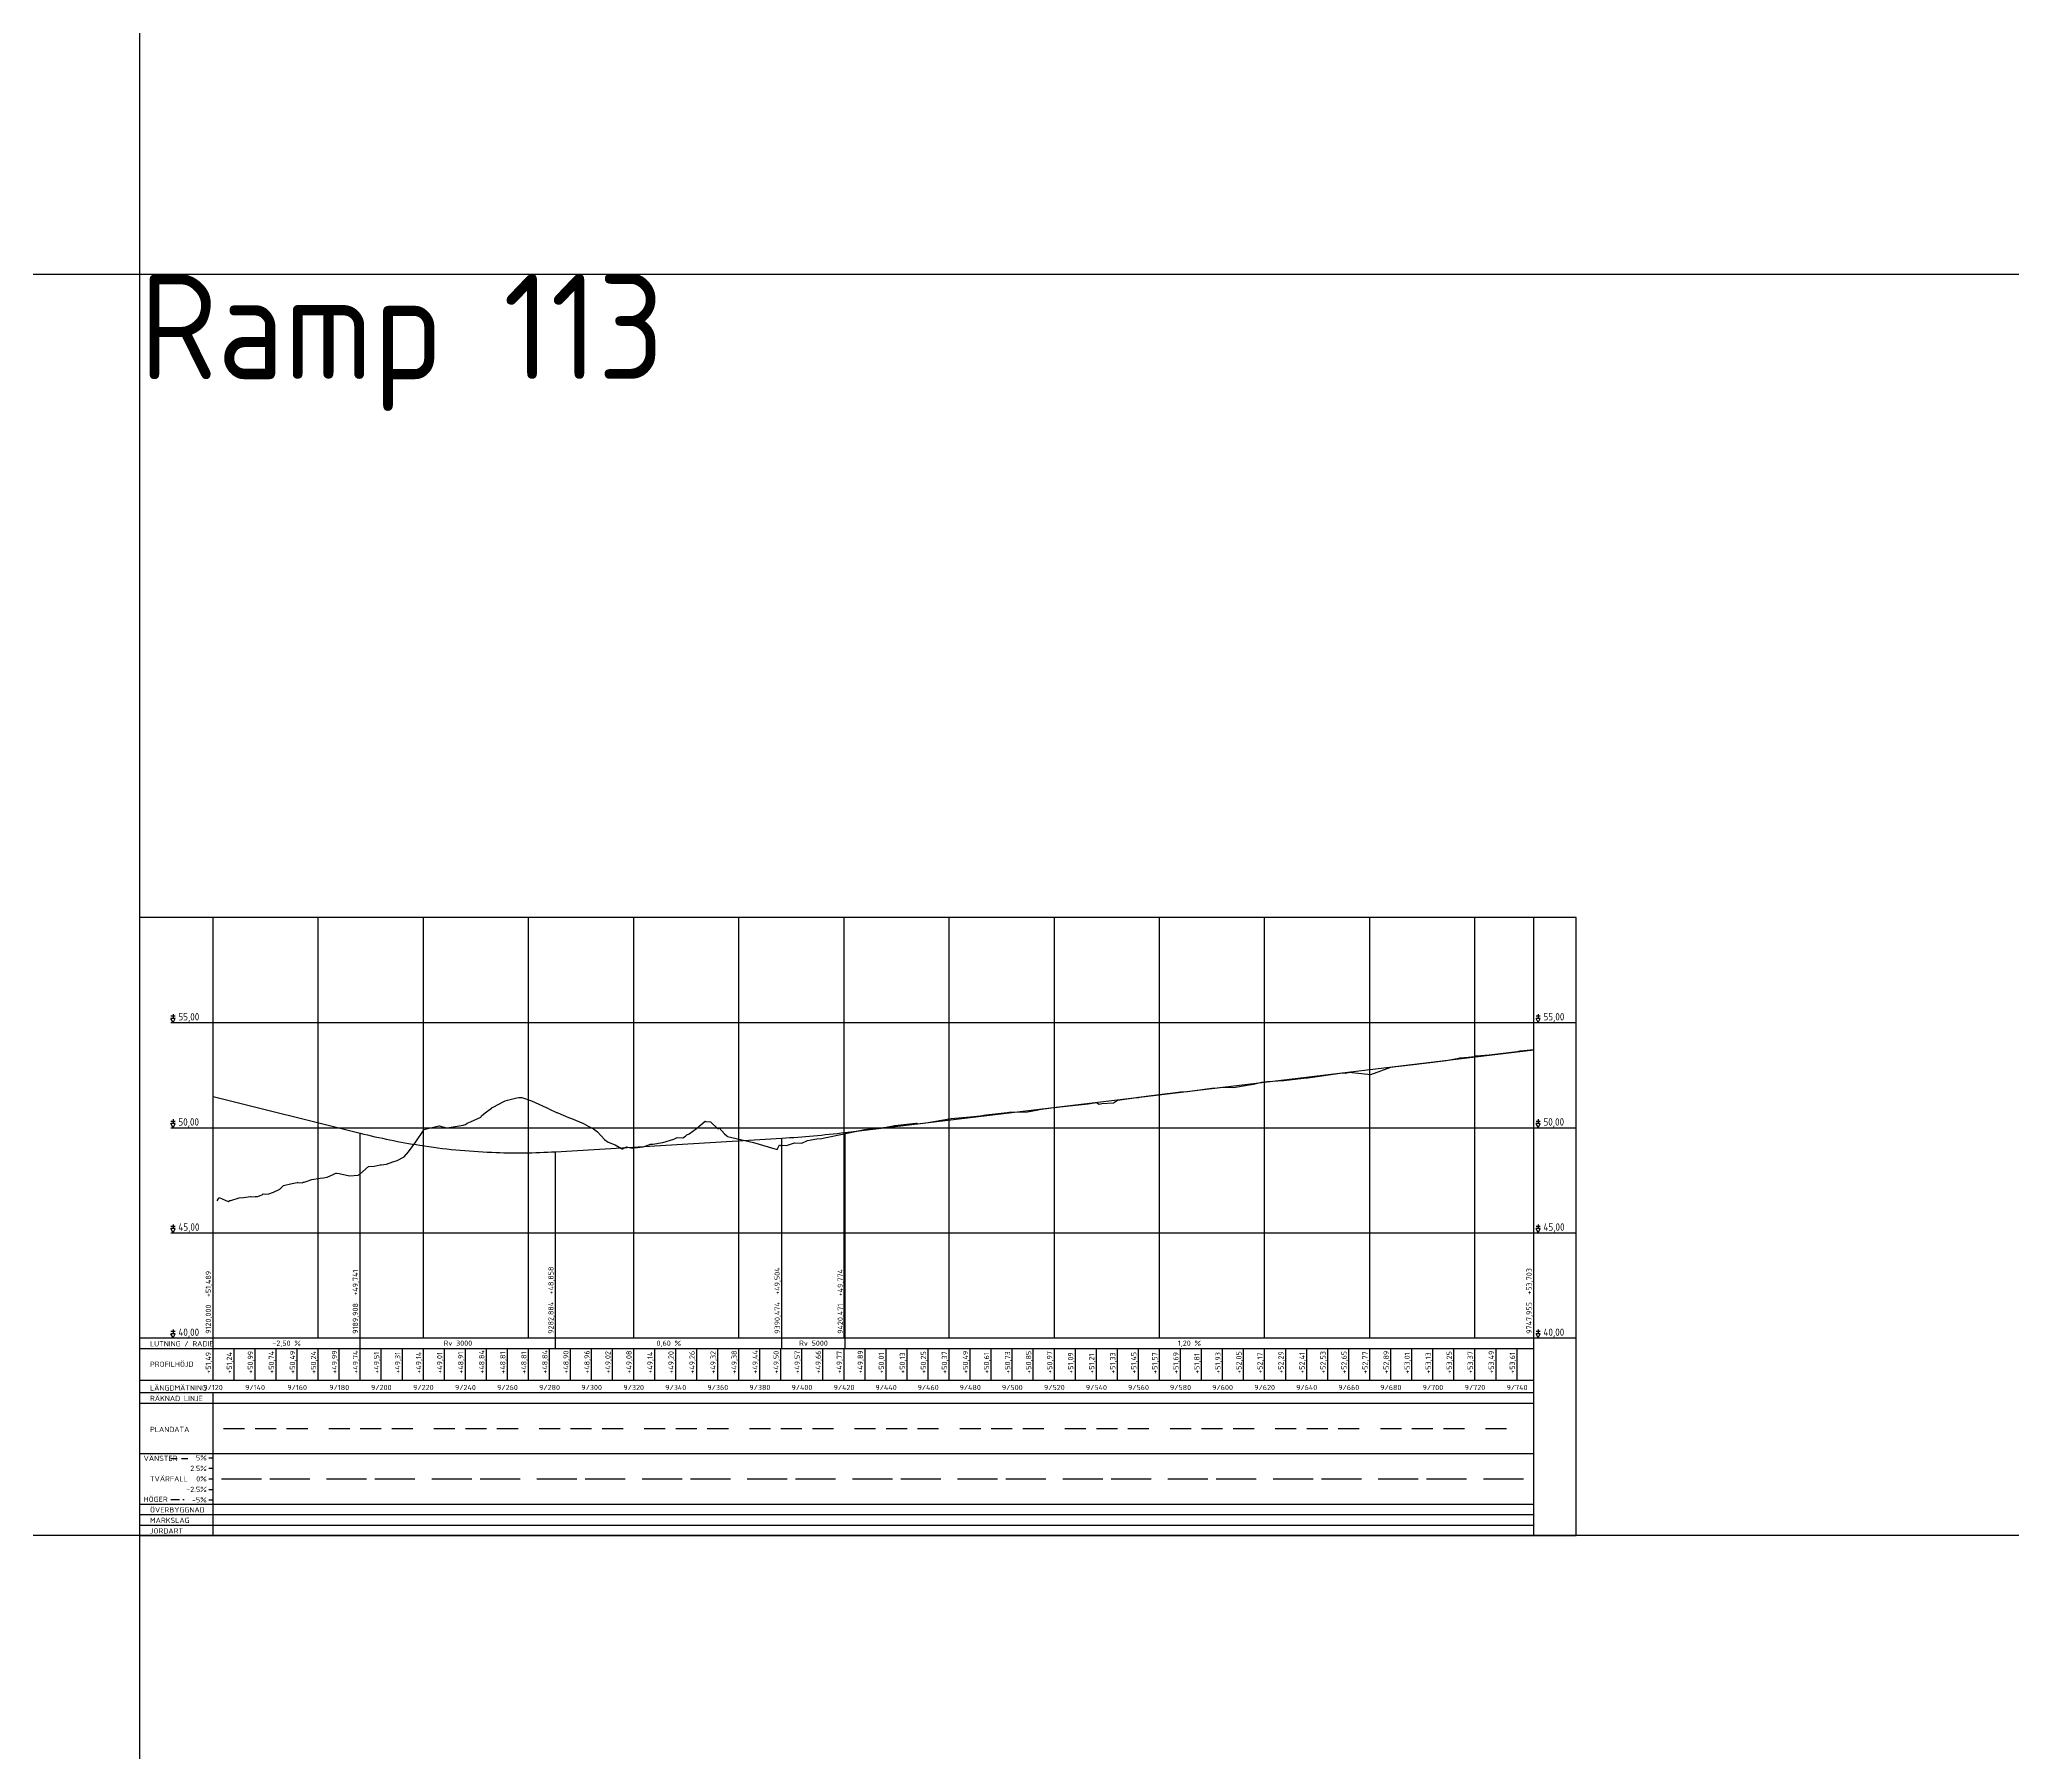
# Model space of a CAD drawing. Header units: metres. Extents: x 166122 to 177816, y 6220705 to 6231023.
# Drawn here: x 173250 to 174188, y 6225761 to 6226576 of the extents above; entities that cross this region are included whole.
import ezdxf
from ezdxf.enums import TextEntityAlignment as Align

# ---------------------------------------------------------------- set-up
doc = ezdxf.new("R2010")
doc.units = ezdxf.units.M
for name, pattern in [('CENTRUMLINJE', [27, 20, -3, 1, -3]), ('DIVIDE', [10, 4, -2, 0, -2, 0, -2]), ('STRECKAD_3', [5, 3, -2])]:
    doc.linetypes.add(name, pattern=pattern)
doc.layers.get('Defpoints').update_dxf_attribs({"color": 5})
for name, color, linetype in [('M-362B', 4, 'Continuous'), ('M-364', 6, 'Continuous'), ('M-368-T', 1, 'Continuous'), ('M-368A', 7, 'Continuous'), ('M-368B', 251, 'Continuous'), ('M-368C', 7, 'CENTRUMLINJE')]:
    doc.layers.add(name, color=color, linetype=linetype)
doc.styles.add('ISO-Anno-50', font='iso.shx', dxfattribs={"height": 5})
doc.styles.add('P_ISO_25', font='iso.shx', dxfattribs={"height": 4})
doc.styles.add('P_ISO_35', font='ISO', dxfattribs={"height": 3.5})

msp = doc.modelspace()

# ---------------------------------------------------------------- linework, layer by layer
at = {"layer": 'Defpoints'}
msp.add_line((173297.07, 6230512.88), (173297.07, 6220705.08), dxfattribs=at)
msp.add_lwpolyline([(170892, 6226464.15), (177002, 6226464.15), (177002, 6225864.15), (170892, 6225864.15)], close=True, dxfattribs=at)
at = {"layer": 'M-362B', "flags": 128}
msp.add_lwpolyline([(173334.03, 6226023.36), (173334.07, 6226023.43), (173334.08, 6226023.44), (173334.8, 6226024.62), (173334.96, 6226024.88), (173339.21, 6226023.04), (173340.08, 6226023.47), (173340.48, 6226023.59), (173344.54, 6226024.83), (173346.58, 6226025.02), (173349.83, 6226025.45), (173350.33, 6226025.33), (173352.07, 6226025.39), (173353.19, 6226025.42), (173355.4, 6226026.21), (173355.97, 6226026.77), (173357.18, 6226026.61), (173358.56, 6226026.72), (173360.89, 6226027.57), (173363.83, 6226028.87), (173365.47, 6226030.56), (173365.49, 6226030.61), (173366.26, 6226030.79), (173368.97, 6226031.49), (173369.08, 6226031.46), (173369.69, 6226031.69), (173372.07, 6226032.03), (173372.58, 6226032.1), (173374.62, 6226031.96), (173374.88, 6226032.32), (173375.35, 6226032.23), (173376.36, 6226032.57), (173378.96, 6226033.53), (173383.04, 6226034.1), (173384.59, 6226034.26), (173386.26, 6226034.56), (173389.42, 6226036.13), (173390.47, 6226036.49), (173390.69, 6226036.55), (173392.07, 6226036.3), (173392.73, 6226036.18), (173396.33, 6226035.39), (173396.87, 6226035.3), (173401.04, 6226035.61), (173401.3, 6226035.7), (173401.5, 6226035.89), (173401.91, 6226036.04), (173406.02, 6226039.7), (173408.74, 6226039.82), (173411.59, 6226040.44), (173412.07, 6226040.49), (173414.59, 6226040.76), (173417.59, 6226041.92), (173419.67, 6226042.58), (173422.9, 6226044.36), (173425.02, 6226046.63), (173428.53, 6226051.5), (173432.07, 6226056.89), (173432.24, 6226057.14), (173432.34, 6226057.23), (173439.46, 6226059.05), (173439.56, 6226059.05), (173443.08, 6226058.1), (173444.29, 6226058.29), (173451.06, 6226059.34), (173451.44, 6226059.58), (173452.07, 6226059.74), (173452.16, 6226059.75), (173452.92, 6226060.24), (173454.43, 6226060.91), (173459.36, 6226063.14), (173459.73, 6226063.76), (173461.49, 6226065.17), (173464.43, 6226067.37), (173464.81, 6226067.69), (173464.99, 6226067.77), (173465.2, 6226067.89), (173470.28, 6226070.54), (173470.98, 6226070.89), (173472.07, 6226071.17), (173476.49, 6226072.31), (173477.4, 6226072.49), (173478.9, 6226072.49), (173483.48, 6226070.96), (173485.15, 6226070.19), (173490.38, 6226067.76), (173490.72, 6226067.65), (173490.92, 6226067.57), (173492.07, 6226067.01), (173495.32, 6226065.43), (173495.49, 6226065.37), (173495.93, 6226065.18), (173501.08, 6226062.96), (173502.44, 6226062.45), (173508.2, 6226060.11), (173510.37, 6226058.89), (173512.07, 6226058.1), (173512.99, 6226057.67), (173514.87, 6226056.25), (173518.24, 6226052.6), (173519.98, 6226051.22), (173523.3, 6226049.98), (173526.24, 6226048.23), (173526.41, 6226048.12), (173526.6, 6226048.11), (173526.87, 6226048.08), (173528.58, 6226049.04), (173531.34, 6226048.44), (173531.67, 6226048.52), (173532.07, 6226048.57), (173533.82, 6226048.76), (173536.6, 6226049.01), (173537.55, 6226049.41), (173540.01, 6226050.26), (173541.11, 6226050.26), (173545.75, 6226051.07), (173545.84, 6226051.1), (173545.93, 6226051.16), (173551.1, 6226052.74), (173552.07, 6226053.17), (173552.78, 6226053.48), (173555.45, 6226053.31), (173556.67, 6226054.11), (173557.41, 6226054.71), (173558.44, 6226055.2), (173561.87, 6226057.78), (173566.01, 6226061.26), (173566.37, 6226061.07), (173568.53, 6226060.91), (173572.07, 6226057.63), (173572.67, 6226058.11), (173575.32, 6226055.27), (173576.35, 6226054.32), (173576.62, 6226054.01), (173589.03, 6226051.04), (173600.25, 6226047.74), (173601.32, 6226049.99), (173601.97, 6226049.69), (173602.3, 6226049.9), (173604.75, 6226049.65), (173608.55, 6226050.89), (173612.07, 6226050.81), (173614.75, 6226052.09), (173619.16, 6226052.79), (173621.48, 6226052.96), (173622.8, 6226053.33), (173632.07, 6226055.3), (173641.84, 6226057.27), (173641.85, 6226057.27), (173644.62, 6226057.63), (173644.71, 6226057.64), (173648.4, 6226058.01), (173648.41, 6226058.01), (173652.07, 6226058.4), (173655.37, 6226059.05), (173655.86, 6226059.12), (173656.29, 6226059.17), (173666.25, 6226060.26), (173666.57, 6226060.27), (173667.11, 6226060.04), (173668.37, 6226060.19), (173672.07, 6226060.67), (173682.03, 6226062.38), (173683.09, 6226062.49), (173692.07, 6226063.25), (173696.76, 6226063.81), (173697.18, 6226063.87), (173698.58, 6226064.06), (173699.71, 6226064.2), (173709.67, 6226065.38), (173710.66, 6226065.47), (173712.07, 6226065.59), (173719.24, 6226065.71), (173724.43, 6226066.71), (173724.8, 6226066.75), (173730.55, 6226067.64), (173731.65, 6226067.78), (173732.07, 6226067.83), (173737.64, 6226068.39), (173746.73, 6226069.34), (173748.23, 6226069.47), (173752.07, 6226070.17), (173753.42, 6226069.39), (173754.67, 6226069.6), (173760.12, 6226069.99), (173762.03, 6226071.32), (173771.09, 6226072.52), (173772.07, 6226072.57), (173772.08, 6226072.65), (173785.64, 6226074.42), (173786.17, 6226074.49), (173792.07, 6226075.24), (173793.7, 6226075.22), (173795.36, 6226075.41), (173806.94, 6226076.88), (173808.34, 6226076.98), (173812.07, 6226077.48), (173817.19, 6226077.27), (173824.69, 6226078.6), (173825.85, 6226078.75), (173826.8, 6226078.86), (173830.61, 6226079.75), (173832.02, 6226079.93), (173832.07, 6226079.94), (173833.48, 6226080.1), (173840.8, 6226080.57), (173841.26, 6226080.66), (173851.93, 6226081.84), (173852.07, 6226081.86), (173852.56, 6226081.91), (173869.01, 6226084.27), (173870.58, 6226084.08), (173871.2, 6226084.19), (173871.99, 6226084.34), (173872.07, 6226084.63), (173882.61, 6226083.5), (173892.07, 6226086.93), (173893.2, 6226087.14), (173894.41, 6226087.28), (173895.81, 6226087.46), (173904.28, 6226088.32), (173905.45, 6226088.47), (173912.07, 6226089.35), (173918.36, 6226090.13), (173919.35, 6226090.25), (173924.41, 6226091.25), (173924.89, 6226091.32), (173925.53, 6226091.4), (173932.07, 6226092), (173932.33, 6226092.27), (173932.82, 6226092.33), (173938.82, 6226092.86), (173940.23, 6226093.02), (173952.07, 6226094.45), (173953.39, 6226094.67), (173954.61, 6226094.74), (173955.27, 6226094.88), (173960.12, 6226095.36)], dxfattribs=at)
at = {"layer": 'M-364', "flags": 128}
msp.add_lwpolyline([(173332.07, 6226073.04), (173401.98, 6226055.57, 0.022799), (173430.44, 6226049.8, 0.028195), (173464.6, 6226046.45, 0.025298), (173494.96, 6226046.74), (173602.55, 6226053.19, 0.014879), (173632.54, 6226055.89), (173960.03, 6226095.19)], format="xyb", dxfattribs=at)
at = {"layer": 'M-368-T'}
for p, q in [((173314.07, 6226111.15), (173312.07, 6226111.15)), ((173313.07, 6226108.15), (173312.07, 6226110.15)), ((173314.07, 6226110.15), (173312.07, 6226110.15)), ((173313.07, 6226112.15), (173313.07, 6226110.15)), ((173313.07, 6226108.15), (173314.07, 6226110.15)), ((173963.12, 6226111.15), (173961.12, 6226111.15)), ((173962.12, 6226108.15), (173961.12, 6226110.15)), ((173963.12, 6226110.15), (173961.12, 6226110.15)), ((173962.12, 6226112.15), (173962.12, 6226110.15)), ((173962.12, 6226108.15), (173963.12, 6226110.15)), ((173314.07, 6226061.15), (173312.07, 6226061.15)), ((173313.07, 6226058.15), (173312.07, 6226060.15)), ((173314.07, 6226060.15), (173312.07, 6226060.15)), ((173313.07, 6226062.15), (173313.07, 6226060.15)), ((173313.07, 6226058.15), (173314.07, 6226060.15)), ((173963.12, 6226061.15), (173961.12, 6226061.15)), ((173962.12, 6226058.15), (173961.12, 6226060.15)), ((173963.12, 6226060.15), (173961.12, 6226060.15)), ((173962.12, 6226062.15), (173962.12, 6226060.15)), ((173962.12, 6226058.15), (173963.12, 6226060.15)), ((173313.07, 6226012.15), (173313.07, 6226010.15)), ((173962.12, 6226012.15), (173962.12, 6226010.15)), ((173314.07, 6226011.15), (173312.07, 6226011.15)), ((173313.07, 6226008.15), (173312.07, 6226010.15)), ((173314.07, 6226010.15), (173312.07, 6226010.15)), ((173313.07, 6226008.15), (173314.07, 6226010.15)), ((173963.12, 6226011.15), (173961.12, 6226011.15)), ((173962.12, 6226008.15), (173961.12, 6226010.15)), ((173963.12, 6226010.15), (173961.12, 6226010.15)), ((173962.12, 6226008.15), (173963.12, 6226010.15)), ((173314.07, 6225961.15), (173312.07, 6225961.15)), ((173313.07, 6225958.15), (173312.07, 6225960.15)), ((173314.07, 6225960.15), (173312.07, 6225960.15)), ((173313.07, 6225962.15), (173313.07, 6225960.15)), ((173313.07, 6225958.15), (173314.07, 6225960.15)), ((173963.12, 6225961.15), (173961.12, 6225961.15)), ((173962.12, 6225958.15), (173961.12, 6225960.15)), ((173963.12, 6225960.15), (173961.12, 6225960.15)), ((173962.12, 6225962.15), (173962.12, 6225960.15)), ((173962.12, 6225958.15), (173963.12, 6225960.15))]:
    msp.add_line(p, q, dxfattribs=at)
at = {"layer": 'M-368-T', "linetype": 'Continuous'}
for p, q in [((173401.98, 6225953.15), (173401.98, 6225958.15)), ((173494.96, 6225953.15), (173494.96, 6225958.15)), ((173602.55, 6225953.15), (173602.55, 6225958.15)), ((173632.54, 6225953.15), (173632.54, 6225958.15)), ((173960.03, 6225953.15), (173960.03, 6225958.15))]:
    msp.add_line(p, q, dxfattribs=at)
at = {"layer": 'M-368A'}
msp.add_lwpolyline([(173297.07, 6225864.15), (173980.12, 6225864.15), (173980.12, 6226158.15), (173297.07, 6226158.15), (173297.07, 6225864.15)], dxfattribs=at)
at = {"layer": 'M-368B'}
for p, q in [((173332.07, 6225958.15), (173332.07, 6226158.15)), ((173382.07, 6225958.15), (173382.07, 6226158.15)), ((173432.07, 6225958.15), (173432.07, 6226158.15)), ((173482.07, 6225958.15), (173482.07, 6226158.15)), ((173532.07, 6225958.15), (173532.07, 6226158.15)), ((173582.07, 6225958.15), (173582.07, 6226158.15)), ((173632.07, 6225958.15), (173632.07, 6226158.15)), ((173682.07, 6225958.15), (173682.07, 6226158.15)), ((173732.07, 6225958.15), (173732.07, 6226158.15)), ((173782.07, 6225958.15), (173782.07, 6226158.15)), ((173832.07, 6225958.15), (173832.07, 6226158.15)), ((173882.07, 6225958.15), (173882.07, 6226158.15)), ((173932.07, 6225958.15), (173932.07, 6226158.15)), ((173960.12, 6225864.15), (173960.12, 6226158.15)), ((173312.07, 6226108.15), (173980.12, 6226108.15)), ((173960.03, 6225958.15), (173960.03, 6226095.19)), ((173332.07, 6225958.15), (173332.07, 6226073.04)), ((173312.07, 6226058.15), (173980.12, 6226058.15)), ((173401.98, 6225958.15), (173401.98, 6226055.57)), ((173602.55, 6225958.15), (173602.55, 6226053.19)), ((173632.54, 6225958.15), (173632.54, 6226055.89)), ((173494.96, 6225958.15), (173494.96, 6226046.74)), ((173312.07, 6226008.15), (173980.12, 6226008.15)), ((173297.07, 6225958.15), (173980.12, 6225958.15)), ((173332.07, 6225938.15), (173332.07, 6225958.15)), ((173297.07, 6225953.15), (173960.12, 6225953.15)), ((173342.07, 6225938.15), (173342.07, 6225953.15)), ((173352.07, 6225938.15), (173352.07, 6225953.15)), ((173362.07, 6225938.15), (173362.07, 6225953.15)), ((173372.07, 6225938.15), (173372.07, 6225953.15)), ((173382.07, 6225938.15), (173382.07, 6225953.15)), ((173392.07, 6225938.15), (173392.07, 6225953.15)), ((173402.07, 6225938.15), (173402.07, 6225953.15)), ((173412.07, 6225938.15), (173412.07, 6225953.15)), ((173422.07, 6225938.15), (173422.07, 6225953.15)), ((173432.07, 6225938.15), (173432.07, 6225953.15)), ((173442.07, 6225938.15), (173442.07, 6225953.15)), ((173452.07, 6225938.15), (173452.07, 6225953.15)), ((173462.07, 6225938.15), (173462.07, 6225953.15)), ((173472.07, 6225938.15), (173472.07, 6225953.15)), ((173482.07, 6225938.15), (173482.07, 6225953.15)), ((173492.07, 6225938.15), (173492.07, 6225953.15)), ((173502.07, 6225938.15), (173502.07, 6225953.15)), ((173512.07, 6225938.15), (173512.07, 6225953.15)), ((173522.07, 6225938.15), (173522.07, 6225953.15)), ((173532.07, 6225938.15), (173532.07, 6225953.15)), ((173542.07, 6225938.15), (173542.07, 6225953.15)), ((173552.07, 6225938.15), (173552.07, 6225953.15)), ((173562.07, 6225938.15), (173562.07, 6225953.15)), ((173572.07, 6225938.15), (173572.07, 6225953.15)), ((173582.07, 6225938.15), (173582.07, 6225953.15)), ((173592.07, 6225938.15), (173592.07, 6225953.15)), ((173602.07, 6225938.15), (173602.07, 6225953.15)), ((173612.07, 6225938.15), (173612.07, 6225953.15)), ((173622.07, 6225938.15), (173622.07, 6225953.15)), ((173632.07, 6225938.15), (173632.07, 6225953.15)), ((173642.07, 6225938.15), (173642.07, 6225953.15)), ((173652.07, 6225938.15), (173652.07, 6225953.15)), ((173662.07, 6225938.15), (173662.07, 6225953.15)), ((173672.07, 6225938.15), (173672.07, 6225953.15)), ((173682.07, 6225938.15), (173682.07, 6225953.15)), ((173692.07, 6225938.15), (173692.07, 6225953.15)), ((173702.07, 6225938.15), (173702.07, 6225953.15)), ((173712.07, 6225938.15), (173712.07, 6225953.15)), ((173722.07, 6225938.15), (173722.07, 6225953.15)), ((173732.07, 6225938.15), (173732.07, 6225953.15)), ((173742.07, 6225938.15), (173742.07, 6225953.15)), ((173752.07, 6225938.15), (173752.07, 6225953.15)), ((173762.07, 6225938.15), (173762.07, 6225953.15)), ((173772.07, 6225938.15), (173772.07, 6225953.15)), ((173782.07, 6225938.15), (173782.07, 6225953.15)), ((173792.07, 6225938.15), (173792.07, 6225953.15)), ((173802.07, 6225938.15), (173802.07, 6225953.15)), ((173812.07, 6225938.15), (173812.07, 6225953.15)), ((173822.07, 6225938.15), (173822.07, 6225953.15)), ((173832.07, 6225938.15), (173832.07, 6225953.15)), ((173842.07, 6225938.15), (173842.07, 6225953.15)), ((173852.07, 6225938.15), (173852.07, 6225953.15)), ((173862.07, 6225938.15), (173862.07, 6225953.15)), ((173872.07, 6225938.15), (173872.07, 6225953.15)), ((173882.07, 6225938.15), (173882.07, 6225953.15)), ((173892.07, 6225938.15), (173892.07, 6225953.15)), ((173902.07, 6225938.15), (173902.07, 6225953.15)), ((173912.07, 6225938.15), (173912.07, 6225953.15)), ((173922.07, 6225938.15), (173922.07, 6225953.15)), ((173932.07, 6225938.15), (173932.07, 6225953.15)), ((173942.07, 6225938.15), (173942.07, 6225953.15)), ((173952.07, 6225938.15), (173952.07, 6225953.15)), ((173297.07, 6225938.15), (173960.12, 6225938.15)), ((173297.07, 6225932.15), (173960.12, 6225932.15)), ((173297.07, 6225927.15), (173960.12, 6225927.15)), ((173332.07, 6225864.15), (173332.07, 6225932.15)), ((173297.07, 6225903.15), (173960.12, 6225903.15)), ((173330.07, 6225901.15), (173332.07, 6225901.15)), ((173330.07, 6225896.15), (173332.07, 6225896.15)), ((173330.07, 6225891.15), (173332.07, 6225891.15)), ((173330.07, 6225886.15), (173332.07, 6225886.15)), ((173330.07, 6225881.15), (173332.07, 6225881.15)), ((173297.07, 6225879.15), (173960.12, 6225879.15)), ((173297.07, 6225874.15), (173960.12, 6225874.15)), ((173297.07, 6225869.15), (173960.12, 6225869.15))]:
    msp.add_line(p, q, dxfattribs=at)
at = {"layer": 'M-368B', "linetype": 'STRECKAD_3'}
msp.add_line((173312.07, 6225900.85), (173322.07, 6225900.85), dxfattribs=at)
at = {"layer": 'M-368B', "linetype": 'DIVIDE'}
msp.add_line((173312.07, 6225881.25), (173322.07, 6225881.25), dxfattribs=at)
at = {"layer": 'M-368C'}
for p, q in [((173337.07, 6225915.15), (173347.07, 6225915.15)), ((173352.07, 6225915.15), (173362.07, 6225915.15)), ((173367.07, 6225915.15), (173377.07, 6225915.15)), ((173387.07, 6225915.15), (173397.07, 6225915.15)), ((173402.07, 6225915.15), (173412.07, 6225915.15)), ((173417.07, 6225915.15), (173427.07, 6225915.15)), ((173437.07, 6225915.15), (173447.07, 6225915.15)), ((173452.07, 6225915.15), (173462.07, 6225915.15)), ((173467.07, 6225915.15), (173477.07, 6225915.15)), ((173487.07, 6225915.15), (173497.07, 6225915.15)), ((173502.07, 6225915.15), (173512.07, 6225915.15)), ((173517.07, 6225915.15), (173527.07, 6225915.15)), ((173537.07, 6225915.15), (173547.07, 6225915.15)), ((173552.07, 6225915.15), (173562.07, 6225915.15)), ((173567.07, 6225915.15), (173577.07, 6225915.15)), ((173587.07, 6225915.15), (173597.07, 6225915.15)), ((173602.07, 6225915.15), (173612.07, 6225915.15)), ((173617.07, 6225915.15), (173627.07, 6225915.15)), ((173637.07, 6225915.15), (173647.07, 6225915.15)), ((173652.07, 6225915.15), (173662.07, 6225915.15)), ((173667.07, 6225915.15), (173677.07, 6225915.15)), ((173687.07, 6225915.15), (173697.07, 6225915.15)), ((173702.07, 6225915.15), (173712.07, 6225915.15)), ((173717.07, 6225915.15), (173727.07, 6225915.15)), ((173737.07, 6225915.15), (173747.07, 6225915.15)), ((173752.07, 6225915.15), (173762.07, 6225915.15)), ((173767.07, 6225915.15), (173777.07, 6225915.15)), ((173787.07, 6225915.15), (173797.07, 6225915.15)), ((173802.07, 6225915.15), (173812.07, 6225915.15)), ((173817.07, 6225915.15), (173827.07, 6225915.15)), ((173837.07, 6225915.15), (173847.07, 6225915.15)), ((173852.07, 6225915.15), (173862.07, 6225915.15)), ((173867.07, 6225915.15), (173877.07, 6225915.15)), ((173887.07, 6225915.15), (173897.07, 6225915.15)), ((173902.07, 6225915.15), (173912.07, 6225915.15)), ((173917.07, 6225915.15), (173927.07, 6225915.15)), ((173937.07, 6225915.15), (173947.07, 6225915.15)), ((173336.07, 6225891.15), (173355.07, 6225891.15)), ((173359.07, 6225891.15), (173378.07, 6225891.15)), ((173386.07, 6225891.15), (173405.07, 6225891.15)), ((173409.07, 6225891.15), (173428.07, 6225891.15)), ((173436.07, 6225891.15), (173455.07, 6225891.15)), ((173459.07, 6225891.15), (173478.07, 6225891.15)), ((173486.07, 6225891.15), (173505.07, 6225891.15)), ((173509.07, 6225891.15), (173528.07, 6225891.15)), ((173536.07, 6225891.15), (173555.07, 6225891.15)), ((173559.07, 6225891.15), (173578.07, 6225891.15)), ((173586.07, 6225891.15), (173605.07, 6225891.15)), ((173609.07, 6225891.15), (173628.07, 6225891.15)), ((173636.07, 6225891.15), (173655.07, 6225891.15)), ((173659.07, 6225891.15), (173678.07, 6225891.15)), ((173686.07, 6225891.15), (173705.07, 6225891.15)), ((173709.07, 6225891.15), (173728.07, 6225891.15)), ((173736.07, 6225891.15), (173755.07, 6225891.15)), ((173759.07, 6225891.15), (173778.07, 6225891.15)), ((173786.07, 6225891.15), (173805.07, 6225891.15)), ((173809.07, 6225891.15), (173828.07, 6225891.15)), ((173836.07, 6225891.15), (173855.07, 6225891.15)), ((173859.07, 6225891.15), (173878.07, 6225891.15)), ((173886.07, 6225891.15), (173905.07, 6225891.15)), ((173909.07, 6225891.15), (173928.07, 6225891.15)), ((173936.07, 6225891.15), (173955.07, 6225891.15))]:
    msp.add_line(p, q, dxfattribs=at)

# ---------------------------------------------------------------- texts
at = {"layer": 'Defpoints', "color": 7, "style": 'ISO-Anno-50'}
msp.add_text('Ramp 113', height=50, dxfattribs=at).set_placement((173297.07, 6226464.15), align=Align.TOP_LEFT)
at = {"layer": 'M-368-T', "style": 'P_ISO_35'}
for s, p in [('55,00', (173315.57, 6226109.15)), ('55,00', (173964.62, 6226109.15)), ('50,00', (173315.57, 6226059.15)), ('50,00', (173964.62, 6226059.15)), ('45,00', (173315.57, 6226009.15)), ('45,00', (173964.62, 6226009.15)), ('40,00', (173315.57, 6225959.15)), ('40,00', (173964.62, 6225959.15))]:
    msp.add_text(s, height=3.5, dxfattribs=at).set_placement(p)
at = {"layer": 'M-368-T', "style": 'P_ISO_25'}
for s, p in [('9120,000  +51,489', (173331.07, 6225960.15)), ('9189,908  +49,741', (173400.98, 6225960.15)), ('9282,884  +48,858', (173493.96, 6225960.15)), ('9390,474  +49,504', (173601.55, 6225960.15)), ('9420,471  +49,774', (173631.54, 6225960.15)), ('9747,955  +53,703', (173959.03, 6225960.15)), ('+51,49', (173331.07, 6225941.15)), ('+51,24', (173341.07, 6225941.15)), ('+50,99', (173351.07, 6225941.15)), ('+50,74', (173361.07, 6225941.15)), ('+50,49', (173371.07, 6225941.15)), ('+50,24', (173381.07, 6225941.15)), ('+49,99', (173391.07, 6225941.15)), ('+49,74', (173401.07, 6225941.15)), ('+49,51', (173411.07, 6225941.15)), ('+49,31', (173421.07, 6225941.15)), ('+49,14', (173431.07, 6225941.15)), ('+49,01', (173441.07, 6225941.15)), ('+48,91', (173451.07, 6225941.15)), ('+48,84', (173461.07, 6225941.15)), ('+48,81', (173471.07, 6225941.15)), ('+48,81', (173481.07, 6225941.15)), ('+48,84', (173491.07, 6225941.15)), ('+48,90', (173501.07, 6225941.15)), ('+48,96', (173511.07, 6225941.15)), ('+49,02', (173521.07, 6225941.15)), ('+49,08', (173531.07, 6225941.15)), ('+49,14', (173541.07, 6225941.15)), ('+49,20', (173551.07, 6225941.15)), ('+49,26', (173561.07, 6225941.15)), ('+49,32', (173571.07, 6225941.15)), ('+49,38', (173581.07, 6225941.15)), ('+49,44', (173591.07, 6225941.15)), ('+49,50', (173601.07, 6225941.15)), ('+49,57', (173611.07, 6225941.15)), ('+49,66', (173621.07, 6225941.15)), ('+49,77', (173631.07, 6225941.15)), ('+49,89', (173641.07, 6225941.15)), ('+50,01', (173651.07, 6225941.15)), ('+50,13', (173661.07, 6225941.15)), ('+50,25', (173671.07, 6225941.15)), ('+50,37', (173681.07, 6225941.15)), ('+50,49', (173691.07, 6225941.15)), ('+50,61', (173701.07, 6225941.15)), ('+50,73', (173711.07, 6225941.15)), ('+50,85', (173721.07, 6225941.15)), ('+50,97', (173731.07, 6225941.15)), ('+51,09', (173741.07, 6225941.15)), ('+51,21', (173751.07, 6225941.15)), ('+51,33', (173761.07, 6225941.15)), ('+51,45', (173771.07, 6225941.15)), ('+51,57', (173781.07, 6225941.15)), ('+51,69', (173791.07, 6225941.15)), ('+51,81', (173801.07, 6225941.15)), ('+51,93', (173811.07, 6225941.15)), ('+52,05', (173821.07, 6225941.15)), ('+52,17', (173831.07, 6225941.15)), ('+52,29', (173841.07, 6225941.15)), ('+52,41', (173851.07, 6225941.15)), ('+52,53', (173861.07, 6225941.15)), ('+52,65', (173871.07, 6225941.15)), ('+52,77', (173881.07, 6225941.15)), ('+52,89', (173891.07, 6225941.15)), ('+53,01', (173901.07, 6225941.15)), ('+53,13', (173911.07, 6225941.15)), ('+53,25', (173921.07, 6225941.15)), ('+53,37', (173931.07, 6225941.15)), ('+53,49', (173941.07, 6225941.15)), ('+53,61', (173951.07, 6225941.15))]:
    msp.add_text(s, height=2.5, rotation=90, dxfattribs=at).set_placement(p)
at = {"layer": 'M-368-T', "linetype": 'Continuous', "style": 'P_ISO_25'}
for s, p in [('LUTNING / RADIE', (173302.07, 6225954.15)), ('PROFILHÖJD', (173302.07, 6225944.4)), ('LÄNGDMÄTNING', (173302.07, 6225933.15)), ('RÄKNAD LINJE', (173302.07, 6225928.15)), ('PLANDATA', (173302.07, 6225913.4)), ('VÄNSTER', (173299.07, 6225899.65)), ('TVÄRFALL', (173302.07, 6225889.9)), ('HÖGER', (173299.07, 6225880.15)), ('ÖVERBYGGNAD', (173302.07, 6225875.15)), ('MARKSLAG', (173302.07, 6225870.15)), ('JORDART', (173302.07, 6225865.15))]:
    msp.add_text(s, height=2.5, dxfattribs=at).set_placement(p)
for s, p in [('-2,50 %', (173367.03, 6225955.65)), ('Rv 3000', (173448.47, 6225955.65)), ('0,60 %', (173548.75, 6225955.65)), ('Rv 5000', (173617.55, 6225955.65)), ('1,20 %', (173796.29, 6225955.65))]:
    msp.add_text(s, height=2.5, dxfattribs=at).set_placement(p, align=Align.MIDDLE_CENTER)
at = {"layer": 'M-368-T', "style": 'P_ISO_25'}
for s, p in [('9/120', (173332.07, 6225933.35)), ('9/140', (173352.07, 6225933.35)), ('9/160', (173372.07, 6225933.35)), ('9/180', (173392.07, 6225933.35)), ('9/200', (173412.07, 6225933.35)), ('9/220', (173432.07, 6225933.35)), ('9/240', (173452.07, 6225933.35)), ('9/260', (173472.07, 6225933.35)), ('9/280', (173492.07, 6225933.35)), ('9/300', (173512.07, 6225933.35)), ('9/320', (173532.07, 6225933.35)), ('9/340', (173552.07, 6225933.35)), ('9/360', (173572.07, 6225933.35)), ('9/380', (173592.07, 6225933.35)), ('9/400', (173612.07, 6225933.35)), ('9/420', (173632.07, 6225933.35)), ('9/440', (173652.07, 6225933.35)), ('9/460', (173672.07, 6225933.35)), ('9/480', (173692.07, 6225933.35)), ('9/500', (173712.07, 6225933.35)), ('9/520', (173732.07, 6225933.35)), ('9/540', (173752.07, 6225933.35)), ('9/560', (173772.07, 6225933.35)), ('9/580', (173792.07, 6225933.35)), ('9/600', (173812.07, 6225933.35)), ('9/620', (173832.07, 6225933.35)), ('9/640', (173852.07, 6225933.35)), ('9/660', (173872.07, 6225933.35)), ('9/680', (173892.07, 6225933.35)), ('9/700', (173912.07, 6225933.35)), ('9/720', (173932.07, 6225933.35)), ('9/740', (173952.07, 6225933.35))]:
    msp.add_text(s, height=2.5, dxfattribs=at).set_placement(p, align=Align.CENTER)
at = {"layer": 'M-368-T', "linetype": 'Continuous', "style": 'P_ISO_25'}
for s, p in [('5%', (173329.07, 6225899.9)), ('2.5%', (173329.07, 6225894.9)), ('0%', (173329.07, 6225889.9)), ('-2.5%', (173329.07, 6225884.9)), ('-5%', (173329.07, 6225879.9))]:
    msp.add_text(s, height=2.5, dxfattribs=at).set_placement(p, align=Align.RIGHT)

doc.saveas('drawing.dxf')
